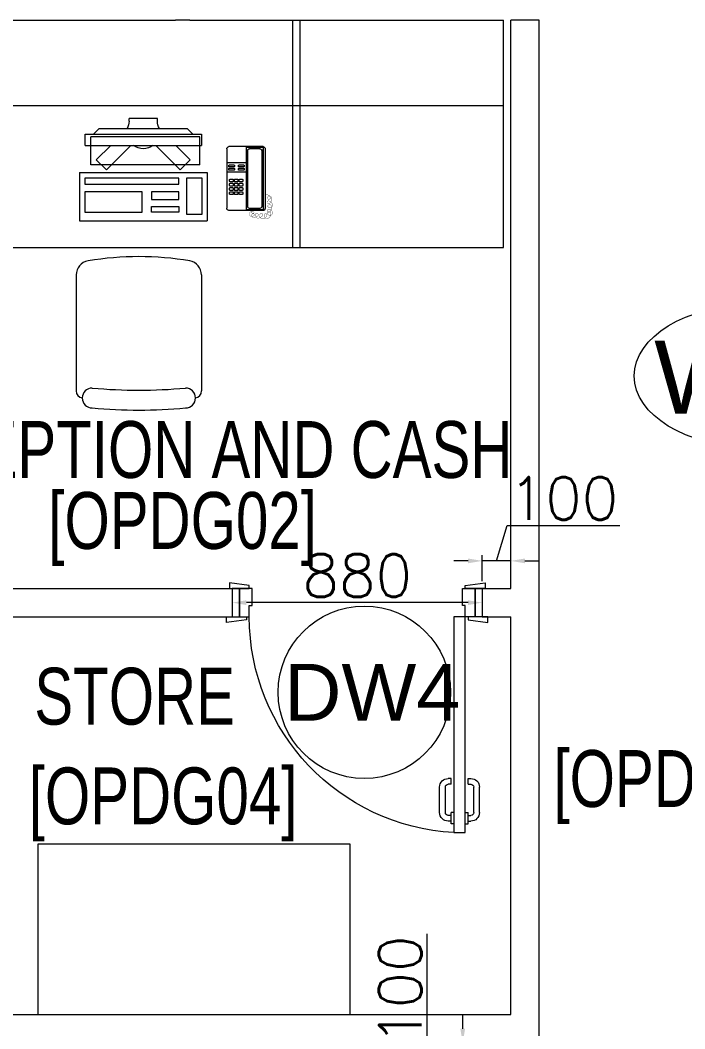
# Model space of a CAD drawing. Header units: millimetres. Extents: x -2143172 to 5255, y -610845 to 279739.
# Drawn here: x -1174391 to -1172051, y -587818 to -584268 of the extents above; entities that cross this region are included whole.
import ezdxf

# ---------------------------------------------------------------- set-up
doc = ezdxf.new("R2010")
doc.units = ezdxf.units.MM
doc.header["$LTSCALE"] = 30
doc.linetypes.add('HIDDEN', pattern=[9.525, 6.35, -3.175])
doc.layers.get('0').update_dxf_attribs({"lineweight": 5})
doc.layers.get('Defpoints').update_dxf_attribs({"lineweight": 5})
for name, color, linetype, lineweight in [('72_EGR_BASE_TEXT', 7, 'Continuous', 5), ('Al Window tag', 5, 'Continuous', 5), ('dims.', 152, 'Continuous', 5), ('DTAG', 20, 'Continuous', 9), ('LOADING', 163, 'Continuous', 5), ('Walls', 32, 'Continuous', 5)]:
    doc.layers.add(name, color=color, linetype=linetype, lineweight=lineweight)
doc.layers.add('Wooden Joinery', color=7, linetype='Continuous', lineweight=5, true_color=0x521300)
doc.styles.add('SIMPLEX', font='SIMPLEX.shx', dxfattribs={"height": 150})
doc.styles.add('TTLB-A0-JeddahDP$0$swis721', font='swiss.ttf')
doc.styles.add('X3G_ENTITY_225140', font='swisscl.ttf', dxfattribs={"height": 200})
doc.styles.add('X3G_ENTITY_258652', font='swisscl.ttf', dxfattribs={"height": 200})
doc.styles.add('X3G_ENTITY_258862', font='swisscl.ttf', dxfattribs={"height": 200})
doc.styles.add('X3G_ENTITY_25AE6D', font='swisscl.ttf', dxfattribs={"height": 200})
doc.dimstyles.new('Buk', dxfattribs={"dimtxt": 150, "dimasz": 50, "dimexe": 20, "dimexo": 25, "dimgap": 20, "dimtad": 1, "dimdec": 0, "dimrnd": 5, "dimdsep": 46, "dimtxsty": 'SIMPLEX', "dimcen": 0, "dimdle": 20, "dimclrd": 256, "dimclre": 256, "dimclrt": 256, "dimadec": 0, "dimazin": 0, "dimtfac": 0.0075, "dimtdec": 0, "dimtmove": 1, "dimatfit": 2, "dimldrblk": 'ARCHTICK', "dimfxl": 1, "dimtolj": 1, "dimtzin": 0, "dimlwd": -1, "dimlwe": -1, "dimarcsym": 0})

# ---------------------------------------------------------------- blocks, each defined once
blk = doc.blocks.new('*D386')
at = {"layer": 'Defpoints', "color": 0, "transparency": 16777216}
for p in [(-1172664, -587868.1), (-1172832.9, -587968.1), (-1172664, -587968.1)]:
    blk.add_point(p, dxfattribs=at)
at = {"layer": 'dims.', "transparency": 16777216}
for p, q in [((-1172957.9, -587880.6), (-1172957.9, -587483.5)), ((-1172832.9, -587818.1), (-1172832.9, -587768.1)), ((-1172832.9, -587868.1), (-1172832.9, -587968.1)), ((-1172832.9, -587868.1), (-1172832.9, -587968.1)), ((-1172832.9, -587918.1), (-1172957.9, -587880.6)), ((-1172832.9, -588018.1), (-1172832.9, -588068.1))]:
    blk.add_line(p, q, dxfattribs=at)
at = {"layer": 'dims.', "linetype": 'Continuous', "transparency": 16777216}
for p, q in [((-1172689, -587868.1), (-1172852.9, -587868.1)), ((-1172689, -587968.1), (-1172852.9, -587968.1))]:
    blk.add_line(p, q, dxfattribs=at)
at = {"layer": 'dims.', "transparency": 16777216}
for points in [[(-1172841.2, -587818.1), (-1172824.5, -587818.1), (-1172832.9, -587868.1)], [(-1172841.2, -588018.1), (-1172824.5, -588018.1), (-1172832.9, -587968.1)]]:
    blk.add_solid(points, dxfattribs=at)
at = {"layer": 'dims.', "transparency": 16777216, "insert": (-1173052.9, -587682.1), "char_height": 150, "attachment_point": 5, "rotation": 90, "style": 'SIMPLEX'}
blk.add_mtext('\\A1;100', dxfattribs=at)
blk = doc.blocks.new('_ArchTick')
at = {"color": 0, "linetype": 'ByBlock', "const_width": 0.15}
blk.add_lwpolyline([(-0.5, -0.5), (0.5, 0.5)], dxfattribs=at)
blk = doc.blocks.new('*D388')
at = {"layer": 'Defpoints', "color": 0, "transparency": 16777216}
for p in [(-1172764, -586171.2), (-1172764, -586268.1), (-1172664, -586268.1)]:
    blk.add_point(p, dxfattribs=at)
at = {"layer": 'dims.', "transparency": 16777216}
for p, q in [((-1172714, -586171.2), (-1172676.5, -586046.2)), ((-1172676.5, -586046.2), (-1172279.4, -586046.2)), ((-1172814, -586171.2), (-1172864, -586171.2)), ((-1172664, -586171.2), (-1172764, -586171.2)), ((-1172664, -586171.2), (-1172764, -586171.2)), ((-1172614, -586171.2), (-1172564, -586171.2))]:
    blk.add_line(p, q, dxfattribs=at)
at = {"layer": 'dims.', "linetype": 'Continuous', "transparency": 16777216}
for p, q in [((-1172764, -586243.1), (-1172764, -586151.2)), ((-1172664, -586243.1), (-1172664, -586151.2))]:
    blk.add_line(p, q, dxfattribs=at)
at = {"layer": 'dims.', "transparency": 16777216}
for points in [[(-1172814, -586162.9), (-1172814, -586179.5), (-1172764, -586171.2)], [(-1172614, -586162.9), (-1172614, -586179.5), (-1172664, -586171.2)]]:
    blk.add_solid(points, dxfattribs=at)
at = {"layer": 'dims.', "transparency": 16777216, "insert": (-1172478, -585951.2), "char_height": 150, "attachment_point": 5, "style": 'SIMPLEX'}
blk.add_mtext('\\A1;100', dxfattribs=at)
blk = doc.blocks.new('*D389')
at = {"layer": 'Defpoints', "color": 0, "transparency": 16777216}
for p in [(-1173644, -586318.1), (-1173644, -586318.1), (-1172764, -586318.1)]:
    blk.add_point(p, dxfattribs=at)
at = {"layer": 'dims.', "linetype": 'Continuous', "transparency": 16777216}
for p, q in [((-1173644, -586293.1), (-1173644, -586298.1)), ((-1172764, -586293.1), (-1172764, -586298.1))]:
    blk.add_line(p, q, dxfattribs=at)
at = {"layer": 'dims.', "transparency": 16777216}
blk.add_line((-1172814, -586318.1), (-1173594, -586318.1), dxfattribs=at)
for points in [[(-1173594, -586309.8), (-1173594, -586326.5), (-1173644, -586318.1)], [(-1172814, -586309.8), (-1172814, -586326.5), (-1172764, -586318.1)]]:
    blk.add_solid(points, dxfattribs=at)
at = {"layer": 'dims.', "transparency": 16777216, "insert": (-1173204, -586223.1), "char_height": 150, "attachment_point": 5, "style": 'SIMPLEX'}
blk.add_mtext('\\A1;880', dxfattribs=at)
blk = doc.blocks.new('A$C72370EFE')
at = {"layer": 'Wooden Joinery'}
for p, q in [((-0.01, -0.03), (-0.01, -0.07)), ((0, -0.03), (-0.01, -0.03)), ((0.04, -0.03), (0.05, -0.03)), ((0.05, -0.03), (0.05, -0.07)), ((-0.05, -0.07), (-0.05, -0.16)), ((-0.03, -0.07), (-0.03, -0.16)), ((-0.01, -0.04), (-0.02, -0.04)), ((-0.01, -0.06), (-0.02, -0.06)), ((0, -0.07), (-0.01, -0.07)), ((0.04, -0.07), (0.05, -0.07)), ((0.05, -0.04), (0.06, -0.04)), ((0.05, -0.06), (0.06, -0.06)), ((0.07, -0.07), (0.07, -0.16)), ((0.09, -0.07), (0.09, -0.16)), ((-0.01, -0.17), (-0.02, -0.17)), ((-0.01, -0.17), (-0.01, -0.19)), ((0.05, -0.17), (0.06, -0.17)), ((0.05, -0.17), (0.05, -0.19)), ((-0.01, -0.19), (-0.02, -0.19)), ((0.05, -0.19), (0.06, -0.19))]:
    blk.add_line(p, q, dxfattribs=at)
for centre, radius, start, end in [((-0.02, -0.07), 0.03, 90, 180), ((-0.02, -0.07), 0.01, 90, 180), ((0.06, -0.07), 0.03, 0, 90), ((0.06, -0.07), 0.01, 0, 90), ((-0.02, -0.16), 0.03, 180, 270), ((-0.02, -0.16), 0.01, 180, 270), ((0.06, -0.16), 0.01, 270, 0), ((0.06, -0.16), 0.03, 270, 0)]:
    blk.add_arc(centre, radius, start, end, dxfattribs=at)
blk = doc.blocks.new('A$C5FCA3E6B')
at = {"layer": 'Wooden Joinery'}
for points in [[(80, 858.9), (80, 868.9), (10, 878.9), (10, 858.9)], [(840, 858.9), (840, 868.9), (910, 878.9), (910, 858.9)], [(70, 758.9), (70, 748.9), (0, 738.9), (0, 758.9)], [(120, 758.9), (120, 0), (80, 0), (80, 758.9)], [(850, 758.9), (850, 748.9), (920, 738.9), (920, 758.9)]]:
    blk.add_lwpolyline(points, close=True, dxfattribs=at)
for points in [[(45, 758.9), (45, 858.9), (20, 858.9), (20, 758.9), (45, 758.9)], [(45, 758.9), (80, 758.9), (80, 798.9), (90, 798.9), (90, 858.9), (45, 858.9), (45, 758.9)], [(875, 758.9), (840, 758.9), (840, 798.9), (830, 798.9), (830, 858.9), (875, 858.9), (875, 758.9)], [(875, 758.9), (875, 858.9), (900, 858.9), (900, 758.9), (875, 758.9)]]:
    blk.add_lwpolyline(points, dxfattribs=at)
blk.add_arc((80, 758.9), 760, 273.0171, 0, dxfattribs=at)
at = {"layer": 'Wooden Joinery', "xscale": 999.9999999998854, "yscale": 999.9999999998854, "zscale": 999.9999999998854, "rotation": 180}
blk.add_blockref('A$C72370EFE', (120, 0), dxfattribs=at)
blk = doc.blocks.new('A$C36EC175B')
at = {"layer": 'Al Window tag'}
blk.add_ellipse((0, 0), major_axis=(408.6, 0), ratio=0.610025, dxfattribs=at)
at = {"layer": 'Al Window tag', "insert": (-338.2, 123.8, 0), "char_height": 256, "attachment_point": 1, "style": 'TTLB-A0-JeddahDP$0$swis721'}
blk.add_mtext_dynamic_manual_height_columns('W15', width=1569.457, gutter_width=9406.5, heights=[480.3], dxfattribs=at)
blk = doc.blocks.new('A$C43641BA2')
at = {"layer": 'DTAG'}
blk.add_circle((0, 0), 303.3, dxfattribs=at)
at = {"layer": 'DTAG', "insert": (-282.4, 100), "char_height": 200, "width": 6547.939, "attachment_point": 1, "style": 'TTLB-A0-JeddahDP$0$swis721'}
blk.add_mtext('DW4', dxfattribs=at)
blk = doc.blocks.new('GF21021-P')
for p, q in [((-0.2207, 0.4756), (-0.2207, 0.0675)), ((0.2205, 0.4756), (0.2205, 0.0675))]:
    blk.add_line(p, q)
for centre, radius, start, end in [((-0.0001, -0.5295), 1.0695, 80.3671, 99.6329), ((-0.1707, 0.4756), 0.05, 99.6329, 180), ((0.1705, 0.4756), 0.05, 0, 80.3671), ((-0.1643, 0.0425), 0.0351, 90, 270), ((0, 1.8467), 1.7767, 264.6946, 275.3053), ((0.1641, 0.0425), 0.0351, 270, 90), ((-0.1957, 0.0675), 0.025, 180, 261.4721), ((0.1955, 0.0675), 0.025, 278.5279, 0), ((0, 1.8314), 1.8314, 264.8532, 275.147)]:
    blk.add_arc(centre, radius, start, end)
blk = doc.blocks.new('DM20079-P')
at = {"color": 0}
for p, q in [((-0.0686, 0.217), (-0.0686, 0.008)), ((-0.0616, 0.225), (0.0594, 0.225)), ((-0.0616, 0.225), (-0.0616, 0)), ((-0.0616, 0.222), (-0.0016, 0.222)), ((-0.0496, 0.2175), (-0.0136, 0.2175)), ((-0.0016, 0.225), (-0.0016, 0)), ((0.0664, 0.217), (0.0664, 0.008)), ((-0.0616, 0.212), (-0.0565, 0.212)), ((-0.0566, 0.2105), (-0.0566, 0.0145)), ((-0.0068, 0.212), (-0.0016, 0.212)), ((-0.0066, 0.2105), (-0.0066, 0.0145)), ((-0.0016, 0.1675), (0.0664, 0.1675)), ((-0.0016, 0.135), (0.0664, 0.135)), ((-0.0616, 0.013), (-0.0565, 0.013)), ((-0.0616, 0.003), (-0.0016, 0.003)), ((-0.0594, 0), (0.0594, 0)), ((-0.0496, 0.0075), (-0.0136, 0.0075)), ((-0.0068, 0.013), (-0.0016, 0.013))]:
    blk.add_line(p, q, dxfattribs=at)
for points in [[(0.0074, 0.1605, 0.414214), (0.0054, 0.1585), (0.0054, 0.1555, 0.414214), (0.0074, 0.1535), (0.0234, 0.1535, 0.414214), (0.0254, 0.1555), (0.0254, 0.1585, 0.414214), (0.0234, 0.1605)], [(0.0234, 0.142, 0.414214), (0.0254, 0.144), (0.0254, 0.147, 0.414214), (0.0234, 0.149), (0.0074, 0.149, 0.414214), (0.0054, 0.147), (0.0054, 0.144, 0.414214), (0.0074, 0.142)], [(0.0574, 0.1535, 0.414214), (0.0594, 0.1555), (0.0594, 0.1585, 0.414214), (0.0574, 0.1605), (0.0414, 0.1605, 0.414214), (0.0394, 0.1585), (0.0394, 0.1555, 0.414214), (0.0414, 0.1535)], [(0.0574, 0.142, 0.414214), (0.0594, 0.144), (0.0594, 0.147, 0.414214), (0.0574, 0.149), (0.0414, 0.149, 0.414214), (0.0394, 0.147), (0.0394, 0.144, 0.414214), (0.0414, 0.142)], [(0.0104, 0.103, 0.414214), (0.0124, 0.101), (0.0204, 0.101, 0.414214), (0.0224, 0.103), (0.0224, 0.109, 0.414214), (0.0204, 0.111), (0.0124, 0.111, 0.414214), (0.0104, 0.109)], [(0.0274, 0.103, 0.414214), (0.0294, 0.101), (0.0374, 0.101, 0.414214), (0.0394, 0.103), (0.0394, 0.109, 0.414214), (0.0374, 0.111), (0.0294, 0.111, 0.414214), (0.0274, 0.109)], [(0.0444, 0.103, 0.414214), (0.0464, 0.101), (0.0544, 0.101, 0.414214), (0.0564, 0.103), (0.0564, 0.109, 0.414214), (0.0544, 0.111), (0.0464, 0.111, 0.414214), (0.0444, 0.109)], [(0.0104, 0.088, 0.414214), (0.0124, 0.086), (0.0204, 0.086, 0.414214), (0.0224, 0.088), (0.0224, 0.094, 0.414214), (0.0204, 0.096), (0.0124, 0.096, 0.414214), (0.0104, 0.094)], [(0.0104, 0.073, 0.414214), (0.0124, 0.071), (0.0204, 0.071, 0.414214), (0.0224, 0.073), (0.0224, 0.079, 0.414214), (0.0204, 0.081), (0.0124, 0.081, 0.414214), (0.0104, 0.079)], [(0.0274, 0.088, 0.414214), (0.0294, 0.086), (0.0374, 0.086, 0.414214), (0.0394, 0.088), (0.0394, 0.094, 0.414214), (0.0374, 0.096), (0.0294, 0.096, 0.414214), (0.0274, 0.094)], [(0.0274, 0.073, 0.414214), (0.0294, 0.071), (0.0374, 0.071, 0.414214), (0.0394, 0.073), (0.0394, 0.079, 0.414214), (0.0374, 0.081), (0.0294, 0.081, 0.414214), (0.0274, 0.079)], [(0.0444, 0.088, 0.414214), (0.0464, 0.086), (0.0544, 0.086, 0.414214), (0.0564, 0.088), (0.0564, 0.094, 0.414214), (0.0544, 0.096), (0.0464, 0.096, 0.414214), (0.0444, 0.094)], [(0.0444, 0.073, 0.414214), (0.0464, 0.071), (0.0544, 0.071, 0.414214), (0.0564, 0.073), (0.0564, 0.079, 0.414214), (0.0544, 0.081), (0.0464, 0.081, 0.414214), (0.0444, 0.079)], [(0.0104, 0.058, 0.414214), (0.0124, 0.056), (0.0204, 0.056, 0.414214), (0.0224, 0.058), (0.0224, 0.064, 0.414214), (0.0204, 0.066), (0.0124, 0.066, 0.414214), (0.0104, 0.064)], [(0.0274, 0.058, 0.414214), (0.0294, 0.056), (0.0374, 0.056, 0.414214), (0.0394, 0.058), (0.0394, 0.064, 0.414214), (0.0374, 0.066), (0.0294, 0.066, 0.414214), (0.0274, 0.064)], [(0.0444, 0.058, 0.414214), (0.0464, 0.056), (0.0544, 0.056, 0.414214), (0.0564, 0.058), (0.0564, 0.064, 0.414214), (0.0544, 0.066), (0.0464, 0.066, 0.414214), (0.0444, 0.064)]]:
    blk.add_lwpolyline(points, format="xyb", close=True, dxfattribs=at)
at = {"color": 0, "const_width": 0.001}
blk.add_lwpolyline([(-0.0686, 0.059, 0.184574), (-0.0861, 0.0478, 1.44364), (-0.0769, 0.0452, 0.837915), (-0.0907, 0.0465, 0.30536), (-0.0835, 0.0248, 1.584726), (-0.0815, 0.034, 0.253153), (-0.094, 0.0228, 0.874198), (-0.0776, 0.0142, 0.915253), (-0.0897, 0.0168, 0.223821), (-0.0874, -0.0011, 1.703343), (-0.0796, 0.005, 0.588962), (-0.0934, -0.0114, 0.717795), (-0.0769, -0.0108, 0.983104), (-0.0875, -0.0075, 0.326362), (-0.0815, -0.0259, 0.758716), (-0.0657, -0.0134, 0.906186), (-0.0743, -0.016, 0.189488), (-0.067, -0.0272, 0.7948), (-0.0506, -0.0127, 1.223996), (-0.0585, -0.0193, 0.072149), (-0.0473, -0.0259, 0.645886), (-0.0341, -0.0134, 1.366917), (-0.042, -0.0193, 0.078415), (-0.0315, -0.0246, 0.723006), (-0.0229, -0.0127, 1.105484), (-0.0289, -0.018, 0.327892), (-0.017, -0.0193, 0.446638), (-0.0144, -0.0068, 0.327263), (-0.0269, -0.0029, 1.240441), (-0.0229, -0.0094, 0.611307), (-0.0278, 0.0075)], format="xyb", dxfattribs=at)
at = {"color": 0}
for centre, radius, start, end in [((-0.0605, 0.217), 0.00813, 97.9633, 179.6649), ((-0.0496, 0.2105), 0.007, 90, 180), ((-0.0136, 0.2105), 0.007, 0, 90), ((0.0582, 0.217), 0.00813, 0.3351, 82.0367), ((-0.0605, 0.008), 0.00813, 180.3351, 277.9633), ((-0.0496, 0.0145), 0.007, 180, 270), ((-0.0136, 0.0145), 0.007, 270, 0), ((0.0582, 0.008), 0.00813, 277.9633, 359.6649)]:
    blk.add_arc(centre, radius, start, end, dxfattribs=at)
blk = doc.blocks.new('ITCWLS1-P')
for p, q in [((-0.2651, 0.43, 0), (-0.3051, 0.43, 0)), ((-0.3051, 0.43, 0), (-0.3051, 0.02, 0)), ((-0.2651, 0.43, 0), (-0.2651, 0.02, 0)), ((-0.17, 0.45), (-0.17, 0)), ((-0.17, 0.45), (0, 0.45)), ((-0.1496, 0.4305), (-0.1291, 0.4305)), ((-0.1291, 0.4305), (-0.1291, 0.4089)), ((0, 0.45), (0, 0)), ((-0.3251, 0.38, 0), (-0.3051, 0.4, 0)), ((-0.3251, 0.38, 0), (-0.3251, 0.07, 0)), ((-0.3251, 0.07, 0), (-0.3051, 0.05, 0)), ((-0.3051, 0.02, 0), (-0.2651, 0.02, 0)), ((-0.17, 0), (0, 0))]:
    blk.add_line(p, q)
at = {"color": 8, "linetype": 'HIDDEN'}
for p, q in [((-0.197, 0.4094), (-0.295, 0.4094)), ((-0.295, 0.0264), (-0.295, 0.4094)), ((-0.197, 0.0264), (-0.197, 0.4094)), ((-0.197, 0.0264), (-0.295, 0.0264))]:
    blk.add_line(p, q, dxfattribs=at)
at = {"color": 1, "extrusion": (2.48281e-10, 3.18408e-10, -1)}
for p, q in [((-0.2651, 0.3395), (-0.2144, 0.3902)), ((-0.1791, 0.3548), (-0.2144, 0.3902)), ((-0.2651, 0.2688), (-0.1791, 0.3548))]:
    blk.add_line(p, q, dxfattribs=at)
at = {"color": 1}
for p, q in [((-0.3503, 0.275), (-0.3596, 0.275)), ((-0.3596, 0.175), (-0.3596, 0.275)), ((-0.3503, 0.175), (-0.3596, 0.175))]:
    blk.add_line(p, q, dxfattribs=at)
at = {"color": 1, "extrusion": (2.48281e-10, -3.18408e-10, -1)}
for p, q in [((-0.2651, 0.1812), (-0.1791, 0.0952)), ((-0.2651, 0.1105), (-0.2144, 0.0598)), ((-0.1791, 0.0952), (-0.2144, 0.0598))]:
    blk.add_line(p, q, dxfattribs=at)
blk.add_lwpolyline([(-0.1291, 0.4089), (-0.1291, 0.1), (-0.1496, 0.1), (-0.1496, 0.4305)])
for points in [[(-0.1019, 0.4305), (-0.0304, 0.4305), (-0.0304, 0.2294), (-0.1019, 0.2294)], [(-0.1019, 0.1954), (-0.0747, 0.1954), (-0.0747, 0.1), (-0.1019, 0.1)], [(-0.0304, 0.1954), (-0.0508, 0.1954), (-0.0508, 0.1), (-0.0304, 0.1)], [(-0.1496, 0.0727), (-0.0236, 0.0727), (-0.0236, 0.0182), (-0.1496, 0.0182)]]:
    blk.add_lwpolyline(points, close=True)
at = {"color": 250, "linetype": 'Continuous'}
for points in [[(-0.1496, 0.1), (-0.1496, 0.1), (-0.1496, 0.1), (-0.1496, 0.1), (-0.1496, 0.1), (-0.1496, 0.1), (-0.1496, 0.1), (-0.1496, 0.1), (-0.1496, 0.1)], [(-0.1496, 0.1), (-0.1496, 0.1), (-0.1496, 0.1), (-0.1496, 0.1), (-0.1496, 0.1), (-0.1496, 0.1), (-0.1496, 0.1), (-0.1496, 0.1), (-0.1496, 0.1), (-0.1496, 0.1), (-0.1496, 0.1), (-0.1496, 0.1), (-0.1496, 0.1), (-0.1496, 0.1), (-0.1496, 0.1), (-0.1496, 0.1), (-0.1496, 0.1), (-0.1496, 0.1)], [(-0.1496, 0.1), (-0.1496, 0.1), (-0.1496, 0.1), (-0.1496, 0.1), (-0.1496, 0.1), (-0.1496, 0.1), (-0.1496, 0.1), (-0.1496, 0.1), (-0.1496, 0.1), (-0.1496, 0.1)], [(-0.1496, 0.1), (-0.1496, 0.1), (-0.1496, 0.1), (-0.1496, 0.1), (-0.1496, 0.1), (-0.1496, 0.1), (-0.1496, 0.1)], [(-0.1496, 0.1), (-0.1496, 0.1), (-0.1496, 0.1), (-0.1496, 0.1), (-0.1496, 0.1), (-0.1496, 0.1), (-0.1496, 0.1), (-0.1496, 0.1), (-0.1496, 0.1), (-0.1496, 0.1)], [(-0.1496, 0.1), (-0.1496, 0.1), (-0.1496, 0.1), (-0.1496, 0.1), (-0.1496, 0.1), (-0.1496, 0.1), (-0.1496, 0.1), (-0.1496, 0.1), (-0.1496, 0.1), (-0.1496, 0.1), (-0.1496, 0.1), (-0.1496, 0.1), (-0.1496, 0.1), (-0.1496, 0.1), (-0.1496, 0.1)], [(-0.1496, 0.1), (-0.1496, 0.1), (-0.1496, 0.1), (-0.1496, 0.1), (-0.1496, 0.1), (-0.1496, 0.1), (-0.1496, 0.1), (-0.1496, 0.1), (-0.1496, 0.1), (-0.1496, 0.1)], [(-0.1496, 0.1), (-0.1496, 0.1), (-0.1496, 0.1), (-0.1496, 0.1), (-0.1496, 0.1), (-0.1496, 0.1), (-0.1496, 0.1), (-0.1496, 0.1), (-0.1496, 0.1), (-0.1496, 0.1)], [(-0.1496, 0.1), (-0.1496, 0.1), (-0.1496, 0.1), (-0.1496, 0.1), (-0.1496, 0.1), (-0.1496, 0.1), (-0.1496, 0.1), (-0.1496, 0.1), (-0.1496, 0.1), (-0.1496, 0.1), (-0.1496, 0.1), (-0.1496, 0.1), (-0.1496, 0.1), (-0.1496, 0.1), (-0.1496, 0.1), (-0.1496, 0.1), (-0.1496, 0.1), (-0.1496, 0.1), (-0.1496, 0.1), (-0.1496, 0.1), (-0.1496, 0.1), (-0.1496, 0.1), (-0.1496, 0.1), (-0.1496, 0.1), (-0.1496, 0.1), (-0.1496, 0.1), (-0.1496, 0.1), (-0.1496, 0.1), (-0.1496, 0.1), (-0.1496, 0.1), (-0.1496, 0.1), (-0.1496, 0.1), (-0.1496, 0.1), (-0.1496, 0.1), (-0.1496, 0.1), (-0.1496, 0.1), (-0.1496, 0.1), (-0.1496, 0.1), (-0.1496, 0.1), (-0.1496, 0.1), (-0.1496, 0.1), (-0.1496, 0.1), (-0.1496, 0.1), (-0.1496, 0.1), (-0.1496, 0.1), (-0.1496, 0.1), (-0.1496, 0.1), (-0.1496, 0.1), (-0.1496, 0.1), (-0.1496, 0.1), (-0.1496, 0.1), (-0.1496, 0.1), (-0.1496, 0.1), (-0.1496, 0.1)], [(-0.1496, 0.1), (-0.1496, 0.1), (-0.1496, 0.1), (-0.1496, 0.1), (-0.1496, 0.1), (-0.1496, 0.1), (-0.1496, 0.1), (-0.1496, 0.1), (-0.1496, 0.1), (-0.1496, 0.1), (-0.1496, 0.1), (-0.1496, 0.1), (-0.1496, 0.1), (-0.1496, 0.1), (-0.1496, 0.1), (-0.1496, 0.1), (-0.1496, 0.1), (-0.1496, 0.1), (-0.1496, 0.1), (-0.1496, 0.1), (-0.1496, 0.1), (-0.1496, 0.1), (-0.1496, 0.1), (-0.1496, 0.1), (-0.1496, 0.1), (-0.1496, 0.1), (-0.1496, 0.1), (-0.1496, 0.1), (-0.1496, 0.1), (-0.1496, 0.1), (-0.1496, 0.1), (-0.1496, 0.1), (-0.1496, 0.1), (-0.1496, 0.1), (-0.1496, 0.1), (-0.1496, 0.1), (-0.1496, 0.1), (-0.1496, 0.1), (-0.1496, 0.1), (-0.1496, 0.1), (-0.1496, 0.1), (-0.1496, 0.1), (-0.1496, 0.1), (-0.1496, 0.1), (-0.1496, 0.1), (-0.1496, 0.1), (-0.1496, 0.1), (-0.1496, 0.1), (-0.1496, 0.1), (-0.1496, 0.1), (-0.1496, 0.1), (-0.1496, 0.1), (-0.1496, 0.1), (-0.1496, 0.1), (-0.1496, 0.1), (-0.1496, 0.1), (-0.1496, 0.1), (-0.1496, 0.1), (-0.1496, 0.1), (-0.1496, 0.1), (-0.1496, 0.1), (-0.1496, 0.1), (-0.1496, 0.1), (-0.1496, 0.1), (-0.1496, 0.1), (-0.1496, 0.1), (-0.1496, 0.1), (-0.1496, 0.1), (-0.1496, 0.1), (-0.1496, 0.1), (-0.1496, 0.1), (-0.1496, 0.1), (-0.1496, 0.1), (-0.1496, 0.1), (-0.1496, 0.1), (-0.1496, 0.1), (-0.1496, 0.1), (-0.1496, 0.1), (-0.1496, 0.1), (-0.1496, 0.1), (-0.1496, 0.1), (-0.1496, 0.1), (-0.1496, 0.1), (-0.1496, 0.1), (-0.1496, 0.1), (-0.1496, 0.1), (-0.1496, 0.1), (-0.1496, 0.1), (-0.1496, 0.1)], [(-0.1496, 0.1), (-0.1496, 0.1), (-0.1496, 0.1), (-0.1496, 0.1), (-0.1496, 0.1), (-0.1496, 0.1), (-0.1496, 0.1), (-0.1496, 0.1), (-0.1496, 0.1), (-0.1496, 0.1), (-0.1496, 0.1), (-0.1496, 0.1)], [(-0.1496, 0.1), (-0.1496, 0.1), (-0.1496, 0.1), (-0.1496, 0.1), (-0.1496, 0.1), (-0.1496, 0.1), (-0.1496, 0.1)], [(-0.1496, 0.1), (-0.1496, 0.1), (-0.1496, 0.1), (-0.1496, 0.1), (-0.1496, 0.1), (-0.1496, 0.1), (-0.1496, 0.1), (-0.1496, 0.1), (-0.1496, 0.1), (-0.1496, 0.1), (-0.1496, 0.1), (-0.1496, 0.1), (-0.1496, 0.1), (-0.1496, 0.1), (-0.1496, 0.1), (-0.1496, 0.1), (-0.1496, 0.1)], [(-0.1496, 0.1), (-0.1496, 0.1), (-0.1496, 0.1), (-0.1496, 0.1), (-0.1496, 0.1), (-0.1496, 0.1), (-0.1496, 0.1), (-0.1496, 0.1), (-0.1496, 0.1), (-0.1496, 0.1), (-0.1496, 0.1), (-0.1496, 0.1), (-0.1496, 0.1), (-0.1496, 0.1), (-0.1496, 0.1), (-0.1496, 0.1), (-0.1496, 0.1), (-0.1496, 0.1), (-0.1496, 0.1), (-0.1496, 0.1), (-0.1496, 0.1), (-0.1496, 0.1), (-0.1496, 0.1), (-0.1496, 0.1), (-0.1496, 0.1), (-0.1496, 0.1), (-0.1496, 0.1), (-0.1496, 0.1), (-0.1496, 0.1), (-0.1496, 0.1), (-0.1496, 0.1), (-0.1496, 0.1), (-0.1496, 0.1), (-0.1496, 0.1), (-0.1496, 0.1), (-0.1496, 0.1), (-0.1496, 0.1), (-0.1496, 0.1), (-0.1496, 0.1), (-0.1496, 0.1), (-0.1496, 0.1), (-0.1496, 0.1), (-0.1496, 0.1), (-0.1496, 0.1), (-0.1496, 0.1), (-0.1496, 0.1), (-0.1496, 0.1), (-0.1496, 0.1), (-0.1496, 0.1), (-0.1496, 0.1), (-0.1496, 0.1), (-0.1496, 0.1), (-0.1496, 0.1), (-0.1496, 0.1), (-0.1496, 0.1), (-0.1496, 0.1), (-0.1496, 0.1), (-0.1496, 0.1), (-0.1496, 0.1), (-0.1496, 0.1), (-0.1496, 0.1), (-0.1496, 0.1), (-0.1496, 0.1), (-0.1496, 0.1), (-0.1496, 0.1), (-0.1496, 0.1), (-0.1496, 0.1), (-0.1496, 0.1), (-0.1496, 0.1), (-0.1496, 0.1), (-0.1496, 0.1), (-0.1496, 0.1), (-0.1496, 0.1), (-0.1496, 0.1), (-0.1496, 0.1), (-0.1496, 0.1), (-0.1496, 0.1), (-0.1496, 0.1), (-0.1496, 0.1), (-0.1496, 0.1), (-0.1496, 0.1), (-0.1496, 0.1), (-0.1496, 0.1), (-0.1496, 0.1), (-0.1496, 0.1), (-0.1496, 0.1), (-0.1496, 0.1), (-0.1496, 0.1), (-0.1496, 0.1), (-0.1496, 0.1), (-0.1496, 0.1), (-0.1496, 0.1), (-0.1496, 0.1), (-0.1496, 0.1), (-0.1496, 0.1), (-0.1496, 0.1), (-0.1496, 0.1), (-0.1496, 0.1), (-0.1496, 0.1), (-0.1496, 0.1), (-0.1496, 0.1), (-0.1496, 0.1), (-0.1496, 0.1), (-0.1496, 0.1), (-0.1496, 0.1), (-0.1496, 0.1), (-0.1496, 0.1), (-0.1496, 0.1), (-0.1496, 0.1), (-0.1496, 0.1), (-0.1496, 0.1)], [(-0.1496, 0.1), (-0.1496, 0.1), (-0.1496, 0.1), (-0.1496, 0.1), (-0.1496, 0.1), (-0.1496, 0.1), (-0.1496, 0.1), (-0.1496, 0.1)]]:
    blk.add_lwpolyline(points, dxfattribs=at)
for points in [[(-0.1496, 0.1), (-0.1496, 0.1), (-0.1496, 0.1), (-0.1496, 0.1), (-0.1496, 0.1), (-0.1496, 0.1), (-0.1496, 0.1), (-0.1496, 0.1), (-0.1496, 0.1), (-0.1496, 0.1), (-0.1496, 0.1), (-0.1496, 0.1), (-0.1496, 0.1), (-0.1496, 0.1), (-0.1496, 0.1), (-0.1496, 0.1), (-0.1496, 0.1), (-0.1496, 0.1), (-0.1496, 0.1), (-0.1496, 0.1), (-0.1496, 0.1), (-0.1496, 0.1), (-0.1496, 0.1), (-0.1496, 0.1), (-0.1496, 0.1), (-0.1496, 0.1), (-0.1496, 0.1), (-0.1496, 0.1), (-0.1496, 0.1), (-0.1496, 0.1), (-0.1496, 0.1), (-0.1496, 0.1), (-0.1496, 0.1), (-0.1496, 0.1), (-0.1496, 0.1), (-0.1496, 0.1), (-0.1496, 0.1), (-0.1496, 0.1), (-0.1496, 0.1), (-0.1496, 0.1), (-0.1496, 0.1), (-0.1496, 0.1), (-0.1496, 0.1), (-0.1496, 0.1), (-0.1496, 0.1), (-0.1496, 0.1), (-0.1496, 0.1), (-0.1496, 0.1), (-0.1496, 0.1), (-0.1496, 0.1), (-0.1496, 0.1), (-0.1496, 0.1), (-0.1496, 0.1), (-0.1496, 0.1), (-0.1496, 0.1), (-0.1496, 0.1), (-0.1496, 0.1), (-0.1496, 0.1), (-0.1496, 0.1), (-0.1496, 0.1), (-0.1496, 0.1), (-0.1496, 0.1), (-0.1496, 0.1), (-0.1496, 0.1), (-0.1496, 0.1), (-0.1496, 0.1), (-0.1496, 0.1), (-0.1496, 0.1), (-0.1496, 0.1), (-0.1496, 0.1), (-0.1496, 0.1), (-0.1496, 0.1), (-0.1496, 0.1), (-0.1496, 0.1), (-0.1496, 0.1), (-0.1496, 0.1), (-0.1496, 0.1), (-0.1496, 0.1), (-0.1496, 0.1), (-0.1496, 0.1), (-0.1496, 0.1), (-0.1496, 0.1), (-0.1496, 0.1), (-0.1496, 0.1), (-0.1496, 0.1), (-0.1496, 0.1), (-0.1496, 0.1), (-0.1496, 0.1), (-0.1496, 0.1), (-0.1496, 0.1), (-0.1496, 0.1), (-0.1496, 0.1), (-0.1496, 0.1), (-0.1496, 0.1), (-0.1496, 0.1), (-0.1496, 0.1), (-0.1496, 0.1), (-0.1496, 0.1), (-0.1496, 0.1), (-0.1496, 0.1), (-0.1496, 0.1), (-0.1496, 0.1), (-0.1496, 0.1), (-0.1496, 0.1), (-0.1496, 0.1), (-0.1496, 0.1), (-0.1496, 0.1), (-0.1496, 0.1), (-0.1496, 0.1), (-0.1496, 0.1), (-0.1496, 0.1), (-0.1496, 0.1), (-0.1496, 0.1), (-0.1496, 0.1), (-0.1496, 0.1), (-0.1496, 0.1), (-0.1496, 0.1), (-0.1496, 0.1), (-0.1496, 0.1), (-0.1496, 0.1), (-0.1496, 0.1), (-0.1496, 0.1), (-0.1496, 0.1), (-0.1496, 0.1), (-0.1496, 0.1), (-0.1496, 0.1), (-0.1496, 0.1), (-0.1496, 0.1), (-0.1496, 0.1), (-0.1496, 0.1), (-0.1496, 0.1), (-0.1496, 0.1), (-0.1496, 0.1), (-0.1496, 0.1), (-0.1496, 0.1), (-0.1496, 0.1), (-0.1496, 0.1), (-0.1496, 0.1), (-0.1496, 0.1), (-0.1496, 0.1), (-0.1496, 0.1), (-0.1496, 0.1), (-0.1496, 0.1), (-0.1496, 0.1), (-0.1496, 0.1), (-0.1496, 0.1), (-0.1496, 0.1), (-0.1496, 0.1), (-0.1496, 0.1), (-0.1496, 0.1), (-0.1496, 0.1), (-0.1496, 0.1), (-0.1496, 0.1), (-0.1496, 0.1), (-0.1496, 0.1), (-0.1496, 0.1), (-0.1496, 0.1), (-0.1496, 0.1), (-0.1496, 0.1), (-0.1496, 0.1), (-0.1496, 0.1), (-0.1496, 0.1), (-0.1496, 0.1), (-0.1496, 0.1), (-0.1496, 0.1), (-0.1496, 0.1), (-0.1496, 0.1), (-0.1496, 0.1), (-0.1496, 0.1), (-0.1496, 0.1), (-0.1496, 0.1), (-0.1496, 0.1), (-0.1496, 0.1), (-0.1496, 0.1), (-0.1496, 0.1), (-0.1496, 0.1), (-0.1496, 0.1), (-0.1496, 0.1), (-0.1496, 0.1), (-0.1496, 0.1), (-0.1496, 0.1), (-0.1496, 0.1), (-0.1496, 0.1), (-0.1496, 0.1), (-0.1496, 0.1), (-0.1496, 0.1), (-0.1496, 0.1), (-0.1496, 0.1), (-0.1496, 0.1), (-0.1496, 0.1), (-0.1496, 0.1), (-0.1496, 0.1), (-0.1496, 0.1), (-0.1496, 0.1), (-0.1496, 0.1), (-0.1496, 0.1), (-0.1496, 0.1), (-0.1496, 0.1), (-0.1496, 0.1), (-0.1496, 0.1), (-0.1496, 0.1), (-0.1496, 0.1), (-0.1496, 0.1), (-0.1496, 0.1), (-0.1496, 0.1), (-0.1496, 0.1), (-0.1496, 0.1), (-0.1496, 0.1), (-0.1496, 0.1), (-0.1496, 0.1), (-0.1496, 0.1), (-0.1496, 0.1), (-0.1496, 0.1), (-0.1496, 0.1), (-0.1496, 0.1), (-0.1496, 0.1), (-0.1496, 0.1), (-0.1496, 0.1), (-0.1496, 0.1), (-0.1496, 0.1), (-0.1496, 0.1), (-0.1496, 0.1), (-0.1496, 0.1), (-0.1496, 0.1), (-0.1496, 0.1), (-0.1496, 0.1), (-0.1496, 0.1), (-0.1496, 0.1), (-0.1496, 0.1), (-0.1496, 0.1), (-0.1496, 0.1), (-0.1496, 0.1), (-0.1496, 0.1), (-0.1496, 0.1), (-0.1496, 0.1), (-0.1496, 0.1), (-0.1496, 0.1), (-0.1496, 0.1), (-0.1496, 0.1), (-0.1496, 0.1), (-0.1496, 0.1), (-0.1496, 0.1), (-0.1496, 0.1), (-0.1496, 0.1), (-0.1496, 0.1), (-0.1496, 0.1), (-0.1496, 0.1), (-0.1496, 0.1), (-0.1496, 0.1), (-0.1496, 0.1), (-0.1496, 0.1), (-0.1496, 0.1), (-0.1496, 0.1), (-0.1496, 0.1), (-0.1496, 0.1), (-0.1496, 0.1), (-0.1496, 0.1), (-0.1496, 0.1), (-0.1496, 0.1), (-0.1496, 0.1), (-0.1496, 0.1), (-0.1496, 0.1), (-0.1496, 0.1), (-0.1496, 0.1), (-0.1496, 0.1), (-0.1496, 0.1), (-0.1496, 0.1), (-0.1496, 0.1), (-0.1496, 0.1), (-0.1496, 0.1), (-0.1496, 0.1), (-0.1496, 0.1), (-0.1496, 0.1), (-0.1496, 0.1), (-0.1496, 0.1), (-0.1496, 0.1), (-0.1496, 0.1)], [(-0.1496, 0.1), (-0.1496, 0.1), (-0.1496, 0.1), (-0.1496, 0.1), (-0.1496, 0.1), (-0.1496, 0.1), (-0.1496, 0.1), (-0.1496, 0.1), (-0.1496, 0.1), (-0.1496, 0.1), (-0.1496, 0.1), (-0.1496, 0.1), (-0.1496, 0.1), (-0.1496, 0.1), (-0.1496, 0.1), (-0.1496, 0.1), (-0.1496, 0.1), (-0.1496, 0.1), (-0.1496, 0.1), (-0.1496, 0.1), (-0.1496, 0.1), (-0.1496, 0.1), (-0.1496, 0.1), (-0.1496, 0.1), (-0.1496, 0.1), (-0.1496, 0.1), (-0.1496, 0.1), (-0.1496, 0.1), (-0.1496, 0.1), (-0.1496, 0.1), (-0.1496, 0.1), (-0.1496, 0.1), (-0.1496, 0.1), (-0.1496, 0.1), (-0.1496, 0.1), (-0.1496, 0.1), (-0.1496, 0.1), (-0.1496, 0.1), (-0.1496, 0.1), (-0.1496, 0.1), (-0.1496, 0.1), (-0.1496, 0.1), (-0.1496, 0.1), (-0.1496, 0.1), (-0.1496, 0.1), (-0.1496, 0.1), (-0.1496, 0.1), (-0.1496, 0.1), (-0.1496, 0.1), (-0.1496, 0.1), (-0.1496, 0.1), (-0.1496, 0.1), (-0.1496, 0.1), (-0.1496, 0.1), (-0.1496, 0.1), (-0.1496, 0.1), (-0.1496, 0.1), (-0.1496, 0.1), (-0.1496, 0.1), (-0.1496, 0.1), (-0.1496, 0.1), (-0.1496, 0.1), (-0.1496, 0.1), (-0.1496, 0.1), (-0.1496, 0.1), (-0.1496, 0.1), (-0.1496, 0.1), (-0.1496, 0.1), (-0.1496, 0.1), (-0.1496, 0.1), (-0.1496, 0.1), (-0.1496, 0.1), (-0.1496, 0.1), (-0.1496, 0.1), (-0.1496, 0.1), (-0.1496, 0.1), (-0.1496, 0.1), (-0.1496, 0.1), (-0.1496, 0.1), (-0.1496, 0.1), (-0.1496, 0.1), (-0.1496, 0.1), (-0.1496, 0.1), (-0.1496, 0.1), (-0.1496, 0.1), (-0.1496, 0.1), (-0.1496, 0.1), (-0.1496, 0.1), (-0.1496, 0.1), (-0.1496, 0.1), (-0.1496, 0.1), (-0.1496, 0.1), (-0.1496, 0.1), (-0.1496, 0.1), (-0.1496, 0.1), (-0.1496, 0.1), (-0.1496, 0.1), (-0.1496, 0.1), (-0.1496, 0.1), (-0.1496, 0.1), (-0.1496, 0.1), (-0.1496, 0.1), (-0.1496, 0.1), (-0.1496, 0.1), (-0.1496, 0.1), (-0.1496, 0.1), (-0.1496, 0.1), (-0.1496, 0.1), (-0.1496, 0.1), (-0.1496, 0.1), (-0.1496, 0.1), (-0.1496, 0.1), (-0.1496, 0.1), (-0.1496, 0.1), (-0.1496, 0.1), (-0.1496, 0.1), (-0.1496, 0.1), (-0.1496, 0.1), (-0.1496, 0.1), (-0.1496, 0.1), (-0.1496, 0.1), (-0.1496, 0.1), (-0.1496, 0.1), (-0.1496, 0.1), (-0.1496, 0.1), (-0.1496, 0.1), (-0.1496, 0.1), (-0.1496, 0.1), (-0.1496, 0.1), (-0.1496, 0.1), (-0.1496, 0.1), (-0.1496, 0.1), (-0.1496, 0.1), (-0.1496, 0.1), (-0.1496, 0.1), (-0.1496, 0.1), (-0.1496, 0.1), (-0.1496, 0.1), (-0.1496, 0.1), (-0.1496, 0.1), (-0.1496, 0.1), (-0.1496, 0.1), (-0.1496, 0.1), (-0.1496, 0.1), (-0.1496, 0.1), (-0.1496, 0.1), (-0.1496, 0.1), (-0.1496, 0.1), (-0.1496, 0.1), (-0.1496, 0.1), (-0.1496, 0.1), (-0.1496, 0.1), (-0.1496, 0.1), (-0.1496, 0.1), (-0.1496, 0.1), (-0.1496, 0.1), (-0.1496, 0.1), (-0.1496, 0.1), (-0.1496, 0.1), (-0.1496, 0.1), (-0.1496, 0.1), (-0.1496, 0.1), (-0.1496, 0.1), (-0.1496, 0.1), (-0.1496, 0.1), (-0.1496, 0.1), (-0.1496, 0.1), (-0.1496, 0.1), (-0.1496, 0.1), (-0.1496, 0.1), (-0.1496, 0.1), (-0.1496, 0.1), (-0.1496, 0.1), (-0.1496, 0.1), (-0.1496, 0.1), (-0.1496, 0.1), (-0.1496, 0.1), (-0.1496, 0.1), (-0.1496, 0.1), (-0.1496, 0.1), (-0.1496, 0.1), (-0.1496, 0.1), (-0.1496, 0.1), (-0.1496, 0.1), (-0.1496, 0.1), (-0.1496, 0.1), (-0.1496, 0.1), (-0.1496, 0.1), (-0.1496, 0.1), (-0.1496, 0.1), (-0.1496, 0.1), (-0.1496, 0.1), (-0.1496, 0.1), (-0.1496, 0.1), (-0.1496, 0.1), (-0.1496, 0.1), (-0.1496, 0.1), (-0.1496, 0.1), (-0.1496, 0.1), (-0.1496, 0.1), (-0.1496, 0.1), (-0.1496, 0.1), (-0.1496, 0.1), (-0.1496, 0.1), (-0.1496, 0.1), (-0.1496, 0.1), (-0.1496, 0.1), (-0.1496, 0.1), (-0.1496, 0.1), (-0.1496, 0.1), (-0.1496, 0.1), (-0.1496, 0.1), (-0.1496, 0.1), (-0.1496, 0.1)], [(-0.1496, 0.1), (-0.1496, 0.1), (-0.1496, 0.1), (-0.1496, 0.1), (-0.1496, 0.1), (-0.1496, 0.1), (-0.1496, 0.1), (-0.1496, 0.1), (-0.1496, 0.1), (-0.1496, 0.1), (-0.1496, 0.1), (-0.1496, 0.1), (-0.1496, 0.1), (-0.1496, 0.1), (-0.1496, 0.1), (-0.1496, 0.1), (-0.1496, 0.1), (-0.1496, 0.1), (-0.1496, 0.1), (-0.1496, 0.1), (-0.1496, 0.1), (-0.1496, 0.1), (-0.1496, 0.1), (-0.1496, 0.1), (-0.1496, 0.1), (-0.1496, 0.1), (-0.1496, 0.1), (-0.1496, 0.1), (-0.1496, 0.1), (-0.1496, 0.1), (-0.1496, 0.1), (-0.1496, 0.1), (-0.1496, 0.1), (-0.1496, 0.1), (-0.1496, 0.1), (-0.1496, 0.1), (-0.1496, 0.1), (-0.1496, 0.1), (-0.1496, 0.1), (-0.1496, 0.1), (-0.1496, 0.1), (-0.1496, 0.1), (-0.1496, 0.1), (-0.1496, 0.1), (-0.1496, 0.1), (-0.1496, 0.1), (-0.1496, 0.1), (-0.1496, 0.1), (-0.1496, 0.1), (-0.1496, 0.1), (-0.1496, 0.1), (-0.1496, 0.1), (-0.1496, 0.1), (-0.1496, 0.1), (-0.1496, 0.1), (-0.1496, 0.1), (-0.1496, 0.1), (-0.1496, 0.1), (-0.1496, 0.1), (-0.1496, 0.1), (-0.1496, 0.1), (-0.1496, 0.1), (-0.1496, 0.1), (-0.1496, 0.1), (-0.1496, 0.1), (-0.1496, 0.1), (-0.1496, 0.1), (-0.1496, 0.1), (-0.1496, 0.1), (-0.1496, 0.1), (-0.1496, 0.1), (-0.1496, 0.1), (-0.1496, 0.1), (-0.1496, 0.1), (-0.1496, 0.1), (-0.1496, 0.1), (-0.1496, 0.1), (-0.1496, 0.1), (-0.1496, 0.1), (-0.1496, 0.1), (-0.1496, 0.1), (-0.1496, 0.1), (-0.1496, 0.1), (-0.1496, 0.1), (-0.1496, 0.1), (-0.1496, 0.1), (-0.1496, 0.1), (-0.1496, 0.1), (-0.1496, 0.1), (-0.1496, 0.1), (-0.1496, 0.1), (-0.1496, 0.1), (-0.1496, 0.1), (-0.1496, 0.1), (-0.1496, 0.1), (-0.1496, 0.1), (-0.1496, 0.1), (-0.1496, 0.1), (-0.1496, 0.1), (-0.1496, 0.1), (-0.1496, 0.1), (-0.1496, 0.1), (-0.1496, 0.1), (-0.1496, 0.1), (-0.1496, 0.1), (-0.1496, 0.1), (-0.1496, 0.1), (-0.1496, 0.1), (-0.1496, 0.1), (-0.1496, 0.1), (-0.1496, 0.1), (-0.1496, 0.1), (-0.1496, 0.1), (-0.1496, 0.1), (-0.1496, 0.1), (-0.1496, 0.1), (-0.1496, 0.1), (-0.1496, 0.1), (-0.1496, 0.1), (-0.1496, 0.1), (-0.1496, 0.1), (-0.1496, 0.1), (-0.1496, 0.1), (-0.1496, 0.1), (-0.1496, 0.1), (-0.1496, 0.1), (-0.1496, 0.1), (-0.1496, 0.1), (-0.1496, 0.1), (-0.1496, 0.1), (-0.1496, 0.1), (-0.1496, 0.1), (-0.1496, 0.1), (-0.1496, 0.1), (-0.1496, 0.1), (-0.1496, 0.1), (-0.1496, 0.1), (-0.1496, 0.1), (-0.1496, 0.1), (-0.1496, 0.1), (-0.1496, 0.1), (-0.1496, 0.1), (-0.1496, 0.1), (-0.1496, 0.1), (-0.1496, 0.1), (-0.1496, 0.1), (-0.1496, 0.1), (-0.1496, 0.1), (-0.1496, 0.1), (-0.1496, 0.1), (-0.1496, 0.1), (-0.1496, 0.1), (-0.1496, 0.1), (-0.1496, 0.1), (-0.1496, 0.1), (-0.1496, 0.1), (-0.1496, 0.1), (-0.1496, 0.1), (-0.1496, 0.1), (-0.1496, 0.1), (-0.1496, 0.1), (-0.1496, 0.1), (-0.1496, 0.1), (-0.1496, 0.1), (-0.1496, 0.1), (-0.1496, 0.1), (-0.1496, 0.1), (-0.1496, 0.1), (-0.1496, 0.1), (-0.1496, 0.1), (-0.1496, 0.1), (-0.1496, 0.1), (-0.1496, 0.1), (-0.1496, 0.1), (-0.1496, 0.1), (-0.1496, 0.1), (-0.1496, 0.1), (-0.1496, 0.1), (-0.1496, 0.1), (-0.1496, 0.1), (-0.1496, 0.1), (-0.1496, 0.1), (-0.1496, 0.1), (-0.1496, 0.1), (-0.1496, 0.1), (-0.1496, 0.1), (-0.1496, 0.1), (-0.1496, 0.1), (-0.1496, 0.1), (-0.1496, 0.1), (-0.1496, 0.1), (-0.1496, 0.1), (-0.1496, 0.1), (-0.1496, 0.1), (-0.1496, 0.1), (-0.1496, 0.1), (-0.1496, 0.1), (-0.1496, 0.1), (-0.1496, 0.1), (-0.1496, 0.1), (-0.1496, 0.1), (-0.1496, 0.1), (-0.1496, 0.1), (-0.1496, 0.1), (-0.1496, 0.1), (-0.1496, 0.1), (-0.1496, 0.1), (-0.1496, 0.1), (-0.1496, 0.1), (-0.1496, 0.1), (-0.1496, 0.1), (-0.1496, 0.1), (-0.1496, 0.1), (-0.1496, 0.1), (-0.1496, 0.1), (-0.1496, 0.1), (-0.1496, 0.1), (-0.1496, 0.1), (-0.1496, 0.1)]]:
    blk.add_lwpolyline(points, close=True, dxfattribs=at)
at = {"color": 1}
for centre, radius, start, end in [((-0.3503, 0.325), 0.05, 270, 300.3093), ((-0.3089, 0.225), 0.0556, 321.9431, 38.0569), ((-0.3503, 0.125), 0.05, 59.6907, 90)]:
    blk.add_arc(centre, radius, start, end, dxfattribs=at)

msp = doc.modelspace()

# ---------------------------------------------------------------- linework, layer by layer
at = {"layer": 'LOADING'}
for p, q in [((-1176279, -584268.1, 0.1), (-1173843.6, -584268.1, 0.1)), ((-1173793.6, -584268.1, 0.1), (-1173843.6, -584268.1, 0.1)), ((-1173793.6, -584268.1, 0.1), (-1172689, -584268.1, 0.1)), ((-1173430.6, -585068.1, 0.1), (-1173430.6, -584268.1, 0.1)), ((-1173405.6, -585068.1, 0.1), (-1173405.6, -584268.1, 0.1)), ((-1172689, -585068.1, 0.1), (-1172689, -584268.1, 0.1)), ((-1176279, -584568.1, 0.1), (-1172689, -584568.1, 0.1)), ((-1175664, -585068.1, 0.1), (-1173843.6, -585068.1, 0.1)), ((-1173843.6, -585068.1, 0.1), (-1173793.6, -585068.1, 0.1)), ((-1173793.6, -585068.1, 0.1), (-1172689, -585068.1, 0.1))]:
    msp.add_line(p, q, dxfattribs=at)
at = {"layer": 'LOADING', "elevation": 0.1}
msp.add_lwpolyline([(-1174328.8, -587168.1), (-1174328.8, -587768.1), (-1173228.8, -587768.1), (-1173228.8, -587168.1)], close=True, dxfattribs=at)
at = {"layer": 'Walls'}
for p, q in [((-1172564, -584268.1, 0.1), (-1172664, -584268.1, 0.1)), ((-1172664, -586268.1, 0.1), (-1172664, -584268.1, 0.1)), ((-1172564, -587968.1, 0.1), (-1172564, -584268.1, 0.1)), ((-1176304, -586268.1, 0.1), (-1173644, -586268.1, 0.1)), ((-1172764, -586268.1, 0.1), (-1172664, -586268.1, 0.1)), ((-1176304, -586368.1, 0.1), (-1173644, -586368.1, 0.1)), ((-1172764, -586368.1, 0.1), (-1172664, -586368.1, 0.1)), ((-1172664, -587768.1, 0.1), (-1172664, -586368.1, 0.1)), ((-1176304, -587768.1, 0.1), (-1172664, -587768.1, 0.1))]:
    msp.add_line(p, q, dxfattribs=at)

# ---------------------------------------------------------------- block references
at = {"layer": 'Al Window tag'}
msp.add_blockref('A$C36EC175B', (-1171820.5, -585520.3, 0.1), dxfattribs=at)
at = {"layer": 'DTAG'}
msp.add_blockref('A$C43641BA2', (-1173179.2, -586633.6), dxfattribs=at)
at = {"layer": 'LOADING', "xscale": -1000, "yscale": 1000, "zscale": 1000}
for name, p, rotation in [('ITCWLS1-P', (-1173732.4, -584974.2, 0.1), 89.99999999246123), ('DM20079-P', (-1173596.9, -584938.2, 0.1), 359.9999934716078)]:
    msp.add_blockref(name, p, dxfattribs=dict(at, rotation=rotation))
at = {"layer": 'LOADING', "xscale": 1000, "yscale": 1000, "zscale": 1000}
msp.add_blockref('GF21021-P', (-1173972.7, -585640.4, 0.1), dxfattribs=at)
at = {"layer": 'Wooden Joinery', "xscale": -1}
msp.add_blockref('A$C5FCA3E6B', (-1172744, -587127.1, 0.1), dxfattribs=at)

# ---------------------------------------------------------------- texts
at = {"layer": '72_EGR_BASE_TEXT', "char_height": 200, "attachment_point": 2}
for s, insert, style in [('RECEPTION AND CASH', (-1173814, -585679.2, 0.1), 'X3G_ENTITY_258862'), ('[OPDG02]', (-1173819, -585928.9, 0.1), 'X3G_ENTITY_258652'), ('STORE', (-1173987.7, -586547.4, 0.1), 'X3G_ENTITY_258862'), ('[OPDG09]', (-1172040.6, -586837.2, 0.1), 'X3G_ENTITY_225140'), ('[OPDG04]', (-1173887.6, -586898.3, 0.1), 'X3G_ENTITY_25AE6D')]:
    msp.add_mtext(s, dxfattribs=dict(at, insert=insert, style=style))

# ---------------------------------------------------------------- dimensions: what is measured, and where the dimension line sits
at = {"layer": 'dims.'}
for base, p1, p2, picture, middle in [((-1172764, -586171.2, 0.1), (-1172664, -586268.1, 0.1), (-1172764, -586268.1, 0.1), '*D388', (-1172656.5, -585951.2, 0.1)), ((-1173644, -586318.1, 0.1), (-1172764, -586318.1, 0.1), (-1173644, -586318.1, 0.1), '*D389', (-1173204, -586223.1, 0.1))]:
    dim = msp.add_linear_dim(base=base, p1=p1, p2=p2, dimstyle='Buk', dxfattribs=at)
    dim.commit()
    dim.dimension.update_dxf_attribs({"geometry": picture, "text_midpoint": middle})
dim = msp.add_linear_dim(base=(-1172832.9, -587968.1, 0.1), p1=(-1172664, -587868.1, 0.1), p2=(-1172664, -587968.1, 0.1), angle=90, dimstyle='Buk', dxfattribs=at)
dim.commit()
dim.dimension.update_dxf_attribs({"geometry": '*D386', "text_midpoint": (-1173052.9, -587860.6, 0.1)})

doc.saveas('drawing.dxf')
